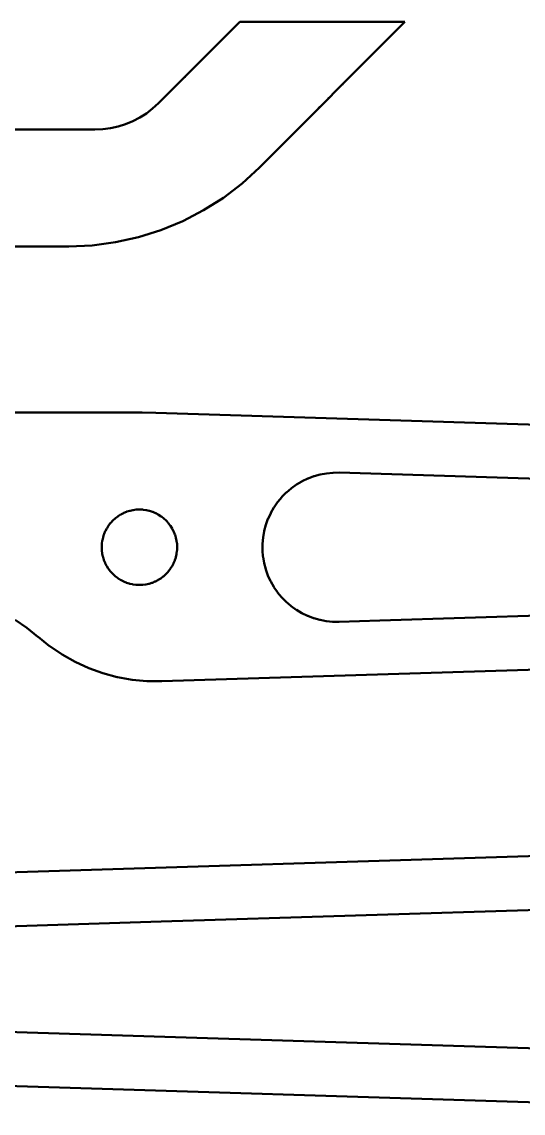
# Paper-space layout 'Presentación1' of a CAD drawing. Header units: millimetres. Extents: x 81 to 218, y 35 to 176.
# Drawn here: x 124.9 to 152.8, y 34.6 to 95.4 of the extents above; entities that cross this region are included whole.
import ezdxf

# ---------------------------------------------------------------- set-up
doc = ezdxf.new("R2010")
doc.units = ezdxf.units.MM
doc.layers.add('Visible (ISO)', color=7, linetype='Continuous', lineweight=50)

psp = doc.layouts.new('Presentación1')

# ---------------------------------------------------------------- linework, layer by layer
at = {"layer": 'Visible (ISO)'}
for p, q in [((137.061, 95.382), (132.525, 90.846)), ((146.253, 95.382), (137.061, 95.382)), ((138.147, 87.275), (146.253, 95.382)), ((134.721, 93.042), (134.712, 93.032)), ((135.093, 93.414), (135.088, 93.409)), ((143.802, 92.93), (143.802, 92.931)), ((144.206, 93.335), (144.212, 93.341)), ((134.049, 92.37), (133.99, 92.311)), ((134.588, 92.909), (134.534, 92.855)), ((143.25, 92.378), (143.253, 92.382)), ((133.549, 91.87), (133.542, 91.862)), ((142.772, 91.901), (142.816, 91.944)), ((132.948, 91.269), (132.945, 91.266)), ((141.983, 91.112), (142.106, 91.234)), ((142.479, 91.608), (142.583, 91.711)), ((132.204, 90.552), (131.858, 90.286)), ((132.203, 90.553), (132.18, 90.534)), ((132.206, 90.556), (132.203, 90.553)), ((132.525, 90.846), (132.204, 90.552)), ((132.206, 90.556), (132.204, 90.552)), ((132.207, 90.557), (132.206, 90.556)), ((132.207, 90.557), (132.525, 90.846)), ((141.445, 90.573), (141.523, 90.651)), ((131.49, 90.052), (131.103, 89.85)), ((131.858, 90.286), (131.49, 90.052)), ((128.99, 89.382), (107.961, 89.382)), ((129.426, 89.401), (128.99, 89.382)), ((129.858, 89.458), (129.426, 89.401)), ((130.284, 89.552), (129.858, 89.458)), ((130.7, 89.683), (130.284, 89.552)), ((131.103, 89.85), (130.7, 89.683)), ((137.182, 86.391), (138.147, 87.275)), ((136.144, 85.595), (137.182, 86.391)), ((135.04, 84.892), (136.144, 85.595)), ((133.879, 84.287), (135.04, 84.892)), ((132.67, 83.787), (133.879, 84.287)), ((130.145, 83.11), (131.422, 83.393)), ((131.422, 83.393), (132.67, 83.787)), ((94.388, 82.882), (127.54, 82.882)), ((127.54, 82.882), (128.847, 82.939)), ((128.847, 82.939), (130.145, 83.11)), ((96.798, 73.64), (131.315, 73.64)), ((131.315, 73.64), (131.624, 73.635)), ((131.624, 73.635), (131.627, 73.635)), ((131.627, 73.635), (132.377, 73.612)), ((132.377, 73.612), (211.627, 71.138)), ((140.847, 69.962), (140.534, 69.813)), ((140.859, 69.967), (140.847, 69.962)), ((141.183, 70.089), (140.859, 69.967)), ((141.196, 70.092), (141.183, 70.089)), ((141.53, 70.185), (141.196, 70.092)), ((141.543, 70.188), (141.53, 70.185)), ((141.883, 70.251), (141.543, 70.188)), ((141.896, 70.253), (141.883, 70.251)), ((142.241, 70.287), (141.896, 70.253)), ((142.254, 70.287), (142.241, 70.287)), ((142.6, 70.291), (142.254, 70.287)), ((200.292, 68.49), (142.6, 70.291)), ((139.919, 69.417), (139.656, 69.193)), ((139.93, 69.425), (139.919, 69.417)), ((140.212, 69.625), (139.93, 69.425)), ((140.224, 69.632), (140.212, 69.625)), ((140.522, 69.808), (140.224, 69.632)), ((140.534, 69.813), (140.522, 69.808)), ((139.163, 68.652), (138.966, 68.367)), ((139.172, 68.662), (139.163, 68.652)), ((139.393, 68.928), (139.172, 68.662)), ((139.402, 68.938), (139.393, 68.928)), ((139.645, 69.184), (139.402, 68.938)), ((139.656, 69.193), (139.645, 69.184)), ((130.583, 68.043), (130.442, 67.97)), ((130.606, 68.053), (130.583, 68.043)), ((130.752, 68.113), (130.606, 68.053)), ((130.776, 68.121), (130.752, 68.113)), ((130.927, 68.168), (130.776, 68.121)), ((130.951, 68.174), (130.927, 68.168)), ((131.106, 68.208), (130.951, 68.174)), ((131.13, 68.211), (131.106, 68.208)), ((131.288, 68.232), (131.13, 68.211)), ((131.312, 68.233), (131.288, 68.232)), ((131.471, 68.24), (131.312, 68.233)), ((131.495, 68.239), (131.471, 68.24)), ((131.654, 68.232), (131.495, 68.239)), ((131.678, 68.229), (131.654, 68.232)), ((131.835, 68.208), (131.678, 68.229)), ((131.859, 68.203), (131.835, 68.208)), ((132.014, 68.168), (131.859, 68.203)), ((132.037, 68.161), (132.014, 68.168)), ((132.189, 68.113), (132.037, 68.161)), ((132.211, 68.104), (132.189, 68.113)), ((132.358, 68.043), (132.211, 68.104)), ((132.38, 68.032), (132.358, 68.043)), ((132.521, 67.959), (132.38, 68.032)), ((138.78, 68.044), (138.635, 67.73)), ((138.787, 68.056), (138.78, 68.044)), ((138.958, 68.356), (138.787, 68.056)), ((138.966, 68.367), (138.958, 68.356)), ((129.862, 67.49), (129.765, 67.364)), ((129.878, 67.508), (129.862, 67.49)), ((129.986, 67.625), (129.878, 67.508)), ((130.004, 67.641), (129.986, 67.625)), ((130.121, 67.749), (130.004, 67.641)), ((130.14, 67.763), (130.121, 67.749)), ((130.266, 67.86), (130.14, 67.763)), ((130.287, 67.873), (130.266, 67.86)), ((130.421, 67.959), (130.287, 67.873)), ((130.442, 67.97), (130.421, 67.959)), ((132.541, 67.946), (132.521, 67.959)), ((132.675, 67.86), (132.541, 67.946)), ((132.694, 67.846), (132.675, 67.86)), ((132.821, 67.749), (132.694, 67.846)), ((132.838, 67.732), (132.821, 67.749)), ((132.956, 67.625), (132.838, 67.732)), ((132.972, 67.607), (132.956, 67.625)), ((133.079, 67.49), (132.972, 67.607)), ((133.094, 67.471), (133.079, 67.49)), ((133.191, 67.345), (133.094, 67.471)), ((138.629, 67.718), (138.512, 67.392)), ((138.635, 67.73), (138.629, 67.718)), ((129.497, 66.858), (129.45, 66.707)), ((129.507, 66.881), (129.497, 66.858)), ((129.567, 67.028), (129.507, 66.881)), ((129.579, 67.049), (129.567, 67.028)), ((129.652, 67.19), (129.579, 67.049)), ((129.665, 67.21), (129.652, 67.19)), ((129.751, 67.345), (129.665, 67.21)), ((129.765, 67.364), (129.751, 67.345)), ((133.204, 67.324), (133.191, 67.345)), ((133.289, 67.19), (133.204, 67.324)), ((133.301, 67.169), (133.289, 67.19)), ((133.374, 67.028), (133.301, 67.169)), ((133.383, 67.005), (133.374, 67.028)), ((133.444, 66.858), (133.383, 67.005)), ((133.451, 66.835), (133.444, 66.858)), ((133.499, 66.684), (133.451, 66.835)), ((138.415, 67.032), (138.355, 66.691)), ((138.418, 67.045), (138.415, 67.032)), ((138.507, 67.38), (138.418, 67.045)), ((138.512, 67.392), (138.507, 67.38)), ((129.379, 66.323), (129.372, 66.164)), ((129.382, 66.347), (129.379, 66.323)), ((129.403, 66.505), (129.382, 66.347)), ((129.408, 66.528), (129.403, 66.505)), ((129.442, 66.684), (129.408, 66.528)), ((129.45, 66.707), (129.442, 66.684)), ((133.504, 66.66), (133.499, 66.684)), ((133.539, 66.505), (133.504, 66.66)), ((133.542, 66.481), (133.539, 66.505)), ((133.563, 66.323), (133.542, 66.481)), ((133.564, 66.299), (133.563, 66.323)), ((133.571, 66.14), (133.564, 66.299)), ((138.323, 66.333), (138.322, 66.32)), ((138.322, 66.32), (138.322, 65.974)), ((138.353, 66.678), (138.323, 66.333)), ((138.355, 66.691), (138.353, 66.678)), ((129.372, 66.164), (129.371, 66.14)), ((129.371, 66.14), (129.378, 65.981)), ((129.378, 65.981), (129.379, 65.957)), ((129.379, 65.957), (129.399, 65.799)), ((129.399, 65.799), (129.403, 65.775)), ((129.403, 65.775), (129.437, 65.62)), ((129.437, 65.62), (129.442, 65.597)), ((133.499, 65.597), (133.534, 65.752)), ((133.534, 65.752), (133.539, 65.775)), ((133.539, 65.775), (133.56, 65.933)), ((133.56, 65.933), (133.563, 65.957)), ((133.563, 65.957), (133.57, 66.116)), ((133.57, 66.116), (133.571, 66.14)), ((138.322, 65.974), (138.322, 65.96)), ((138.322, 65.96), (138.351, 65.616)), ((138.351, 65.616), (138.353, 65.602)), ((138.353, 65.602), (138.412, 65.261)), ((129.442, 65.597), (129.49, 65.445)), ((129.49, 65.445), (129.497, 65.422)), ((129.497, 65.422), (129.558, 65.275)), ((129.558, 65.275), (129.567, 65.253)), ((129.567, 65.253), (129.641, 65.112)), ((129.641, 65.112), (129.652, 65.09)), ((129.652, 65.09), (129.738, 64.956)), ((133.191, 64.936), (133.276, 65.07)), ((133.276, 65.07), (133.289, 65.09)), ((133.289, 65.09), (133.363, 65.231)), ((133.363, 65.231), (133.374, 65.253)), ((133.374, 65.253), (133.435, 65.399)), ((133.435, 65.399), (133.444, 65.422)), ((133.444, 65.422), (133.492, 65.573)), ((133.492, 65.573), (133.499, 65.597)), ((138.412, 65.261), (138.415, 65.248)), ((138.415, 65.248), (138.503, 64.914)), ((129.738, 64.956), (129.751, 64.936)), ((129.751, 64.936), (129.847, 64.809)), ((129.847, 64.809), (129.862, 64.79)), ((129.862, 64.79), (129.969, 64.673)), ((129.969, 64.673), (129.986, 64.655)), ((129.986, 64.655), (130.103, 64.548)), ((130.103, 64.548), (130.121, 64.531)), ((130.121, 64.531), (130.247, 64.435)), ((130.247, 64.435), (130.266, 64.42)), ((130.266, 64.42), (130.4, 64.334)), ((132.521, 64.321), (132.655, 64.407)), ((132.655, 64.407), (132.675, 64.42)), ((132.675, 64.42), (132.801, 64.517)), ((132.801, 64.517), (132.821, 64.531)), ((132.821, 64.531), (132.938, 64.639)), ((132.938, 64.639), (132.956, 64.655)), ((132.956, 64.655), (133.063, 64.772)), ((133.063, 64.772), (133.079, 64.79)), ((133.079, 64.79), (133.176, 64.916)), ((133.176, 64.916), (133.191, 64.936)), ((138.503, 64.914), (138.507, 64.901)), ((138.507, 64.901), (138.624, 64.575)), ((138.624, 64.575), (138.629, 64.562)), ((138.629, 64.562), (138.774, 64.248)), ((130.4, 64.334), (130.421, 64.321)), ((130.421, 64.321), (130.562, 64.248)), ((130.562, 64.248), (130.583, 64.237)), ((130.583, 64.237), (130.73, 64.176)), ((130.73, 64.176), (130.752, 64.167)), ((130.752, 64.167), (130.904, 64.119)), ((130.904, 64.119), (130.927, 64.112)), ((130.927, 64.112), (131.082, 64.077)), ((131.082, 64.077), (131.106, 64.072)), ((131.106, 64.072), (131.264, 64.051)), ((131.264, 64.051), (131.288, 64.048)), ((131.288, 64.048), (131.447, 64.041)), ((131.447, 64.041), (131.471, 64.04)), ((131.471, 64.04), (131.63, 64.047)), ((131.63, 64.047), (131.654, 64.048)), ((131.654, 64.048), (131.811, 64.069)), ((131.811, 64.069), (131.835, 64.072)), ((131.835, 64.072), (131.991, 64.106)), ((131.991, 64.106), (132.014, 64.112)), ((132.014, 64.112), (132.166, 64.159)), ((132.166, 64.159), (132.189, 64.167)), ((132.189, 64.167), (132.336, 64.228)), ((132.336, 64.228), (132.358, 64.237)), ((132.358, 64.237), (132.499, 64.31)), ((132.499, 64.31), (132.521, 64.321)), ((138.774, 64.248), (138.78, 64.236)), ((138.78, 64.236), (138.952, 63.936)), ((138.952, 63.936), (138.958, 63.924)), ((138.958, 63.924), (139.155, 63.64)), ((144.85, 62.059), (202.542, 63.86)), ((139.155, 63.64), (139.163, 63.628)), ((139.163, 63.628), (139.384, 63.362)), ((139.384, 63.362), (139.393, 63.352)), ((139.393, 63.352), (139.636, 63.106)), ((139.636, 63.106), (139.645, 63.096)), ((139.645, 63.096), (139.909, 62.872)), ((139.909, 62.872), (139.919, 62.863)), ((139.919, 62.863), (140.201, 62.663)), ((140.201, 62.663), (140.212, 62.655)), ((140.212, 62.655), (140.511, 62.479)), ((125.196, 61.66), (124.542, 62.108)), ((140.511, 62.479), (140.522, 62.472)), ((140.522, 62.472), (140.835, 62.323)), ((140.835, 62.323), (140.847, 62.318)), ((140.847, 62.318), (141.171, 62.196)), ((141.171, 62.196), (141.183, 62.192)), ((141.183, 62.192), (141.517, 62.099)), ((141.517, 62.099), (141.53, 62.095)), ((141.53, 62.095), (141.87, 62.031)), ((141.87, 62.031), (141.883, 62.029)), ((141.883, 62.029), (142.227, 61.995)), ((142.227, 61.995), (142.241, 61.993)), ((142.241, 61.993), (142.587, 61.989)), ((142.587, 61.989), (142.6, 61.989)), ((142.6, 61.989), (144.85, 62.059)), ((125.202, 61.656), (125.196, 61.66)), ((125.818, 61.157), (125.202, 61.656)), ((125.824, 61.152), (125.818, 61.157)), ((126.468, 60.633), (125.824, 61.152)), ((210.886, 61.119), (132.725, 58.679)), ((126.474, 60.629), (126.468, 60.633)), ((127.159, 60.166), (126.474, 60.629)), ((127.166, 60.162), (127.159, 60.166)), ((127.887, 59.757), (127.166, 60.162)), ((127.894, 59.754), (127.887, 59.757)), ((128.646, 59.411), (127.894, 59.754)), ((128.654, 59.408), (128.646, 59.411)), ((129.432, 59.129), (128.654, 59.408)), ((129.439, 59.127), (129.432, 59.129)), ((130.238, 58.914), (129.439, 59.127)), ((130.246, 58.912), (130.238, 58.914)), ((131.06, 58.766), (130.246, 58.912)), ((131.067, 58.766), (131.06, 58.766)), ((131.891, 58.688), (131.067, 58.766)), ((131.898, 58.688), (131.891, 58.688)), ((132.725, 58.679), (131.898, 58.688)), ((94.017, 47.102), (164.15, 49.292)), ((163.043, 46.256), (132.673, 45.308)), ((132.673, 45.308), (103.102, 44.385)), ((103.102, 39.825), (133.472, 38.877)), ((133.472, 38.877), (163.043, 37.954)), ((172.918, 34.644), (103.748, 36.803))]:
    psp.add_line(p, q, dxfattribs=at)

doc.saveas('drawing.dxf')
